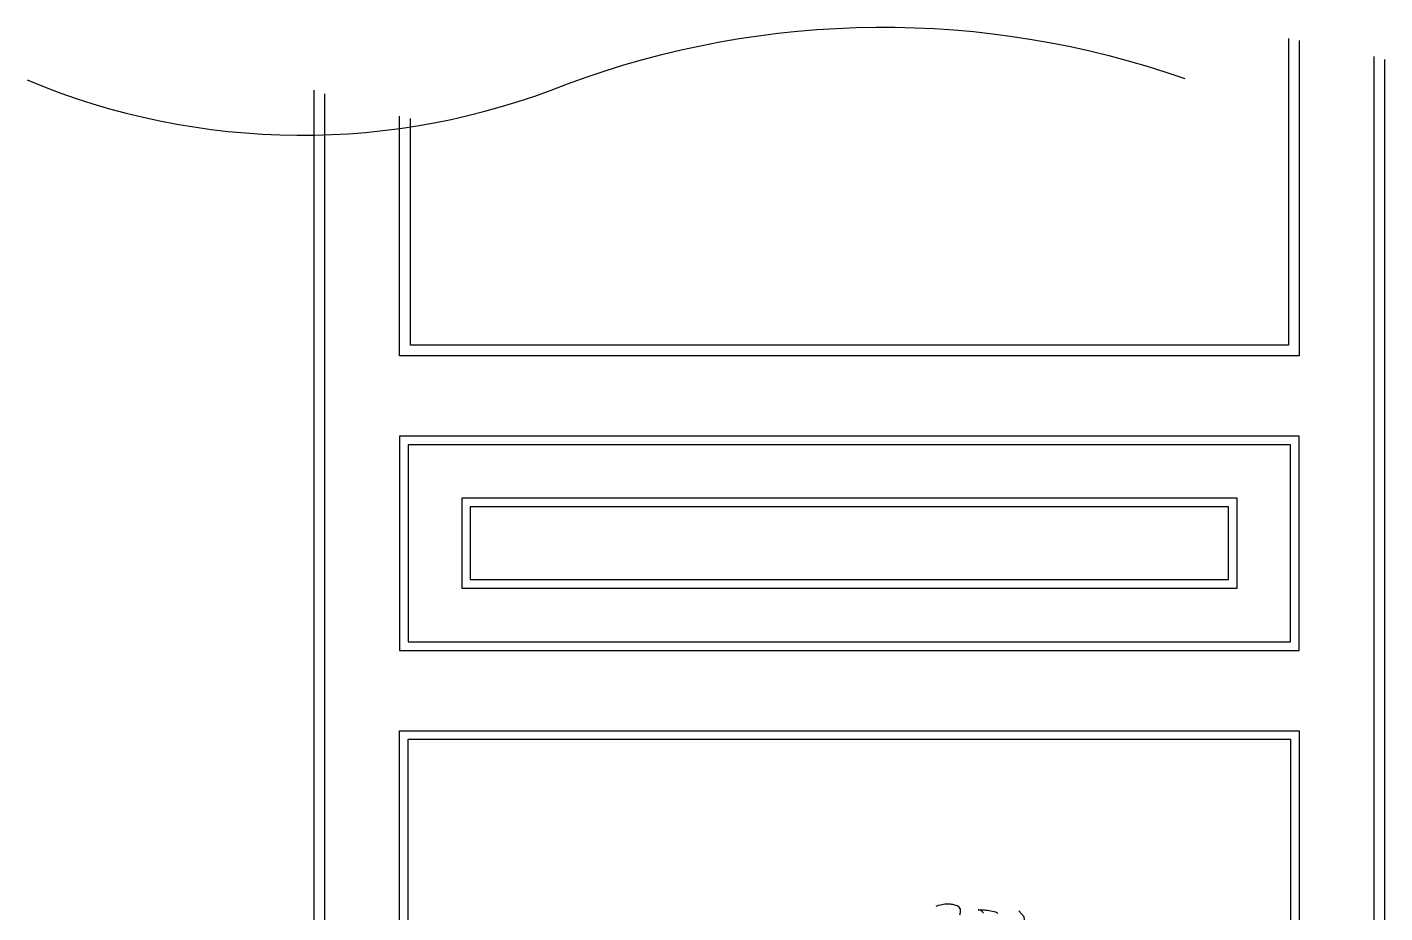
# Model space of a CAD drawing. Extents: x -66030 to 95157, y -13132 to 45879.
# Drawn here: x -29998.8 to -29517, y 33782.1 to 34096.3 of the extents above; entities that cross this region are included whole.
import ezdxf

# ---------------------------------------------------------------- set-up
doc = ezdxf.new("R2010")
doc.units = 0
doc.header["$LTSCALE"] = 100
doc.header["$MEASUREMENT"] = 0
for name, color, linetype in [('3', 11, 'CONTINUOUS'), ('4', 121, 'CONTINUOUS'), ('7', 105, 'CONTINUOUS')]:
    doc.layers.add(name, color=color, linetype=linetype)

msp = doc.modelspace()

# ---------------------------------------------------------------- linework, layer by layer
at = {"layer": '3'}
msp.add_lwpolyline([(-29998.8, 34077.58, 0.197288), (-29807.06, 34076.24, -0.174961), (-29588.04, 34078.07)], format="xyb", dxfattribs=at)
for points in [[(-29547.43, 34091.64), (-29547.43, 33979.73), (-29866.63, 33979.73), (-29866.63, 34064.78)], [(-29893.23, 34072.64), (-29893.23, 33158.93), (-29520.83, 33158.93), (-29520.83, 34085.89)], [(-29667.88, 33781.41), (-29667.66, 33782.2), (-29667.59, 33782.85), (-29667.66, 33783.38), (-29667.84, 33783.8), (-29668.11, 33784.13), (-29668.45, 33784.39), (-29668.81, 33784.59), (-29669.2, 33784.75), (-29669.59, 33784.88), (-29669.98, 33784.97), (-29670.38, 33785.04), (-29670.78, 33785.09), (-29671.17, 33785.13), (-29671.57, 33785.15), (-29671.95, 33785.17), (-29672.32, 33785.18), (-29672.71, 33785.17), (-29673.13, 33785.15), (-29673.59, 33785.1), (-29674.14, 33785), (-29674.77, 33784.86), (-29675.53, 33784.67), (-29676.42, 33784.41)], [(-29659.41, 33782.04), (-29659.63, 33782.28), (-29659.86, 33782.48), (-29660.09, 33782.66), (-29660.33, 33782.81), (-29660.56, 33782.92), (-29660.78, 33783.01), (-29660.98, 33783.07), (-29661.14, 33783.12), (-29661.25, 33783.15), (-29661.3, 33783.17), (-29661.28, 33783.19), (-29661.17, 33783.2), (-29660.99, 33783.21), (-29660.74, 33783.21), (-29660.42, 33783.2), (-29660.04, 33783.19), (-29659.6, 33783.17), (-29659.11, 33783.13), (-29658.57, 33783.09), (-29658, 33783.03), (-29657.4, 33782.96), (-29656.8, 33782.87), (-29656.21, 33782.75), (-29655.65, 33782.6), (-29655.13, 33782.41), (-29654.68, 33782.19), (-29654.31, 33781.92)], [(-29646.93, 33782.83), (-29645.14, 33780.85), (-29644.75, 33777.09), (-29645.74, 33776.3), (-29646.53, 33775.71)]]:
    msp.add_lwpolyline(points, dxfattribs=at)
for points in [[(-29863.59, 33948.19), (-29863.59, 33878.27), (-29550.47, 33878.27), (-29550.47, 33948.19)], [(-29844.59, 33929.19), (-29844.59, 33897.27), (-29569.47, 33897.27), (-29569.47, 33929.19)], [(-29841.55, 33926.15), (-29841.55, 33900.31), (-29572.51, 33900.31), (-29572.51, 33926.15)], [(-29863.59, 33294.97), (-29863.59, 33843.69), (-29550.47, 33843.69), (-29550.47, 33294.97)]]:
    msp.add_lwpolyline(points, close=True, dxfattribs=at)
at = {"layer": '4'}
for points in [[(-29551.23, 34092.27), (-29551.23, 33983.53), (-29862.83, 33983.53), (-29862.83, 34063.91)], [(-29897.03, 34074.03), (-29897.03, 33155.13), (-29517.03, 33155.13), (-29517.03, 34084.88)]]:
    msp.add_lwpolyline(points, dxfattribs=at)
at = {"layer": '7'}
for points in [[(-29866.63, 33951.23), (-29866.63, 33875.23), (-29547.43, 33875.23), (-29547.43, 33951.23)], [(-29866.63, 33291.93), (-29866.63, 33846.73), (-29547.43, 33846.73), (-29547.43, 33291.93)]]:
    msp.add_lwpolyline(points, close=True, dxfattribs=at)

doc.saveas('drawing.dxf')
